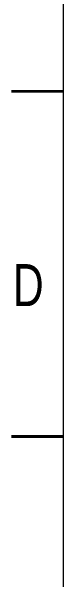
# Model space of a CAD drawing. Header units: inches. Extents: x 21 to 232, y 97 to 184.
# Drawn here: x 20.78 to 22.91, y 133.04 to 156.41 of the extents above; entities that cross this region are included whole.
import ezdxf

# ---------------------------------------------------------------- set-up
doc = ezdxf.new("R2010")
doc.units = ezdxf.units.IN
doc.header["$MEASUREMENT"] = 0
doc.styles.add('SLDTEXTSTYLE0', font='TXT', dxfattribs={"width": 0.75})

msp = doc.modelspace()

# ---------------------------------------------------------------- linework, layer by layer
at = {"color": 7, "linetype": 'Continuous', "lineweight": 18}
msp.add_line((22.909, 99.66), (22.909, 178.207), dxfattribs=at)
at = {"color": 7, "linetype": 'Continuous', "lineweight": 35}
for p, q in [((22.909, 153.112), (20.782, 153.112)), ((20.782, 138.934), (22.909, 138.934)), ((22.909, 138.934), (20.782, 138.934))]:
    msp.add_line(p, q, dxfattribs=at)

# ---------------------------------------------------------------- texts
at = {"color": 7, "linetype": 'Continuous', "lineweight": 0, "insert": (21.471, 146.016), "char_height": 1.729, "attachment_point": 2, "style": 'SLDTEXTSTYLE0'}
msp.add_mtext('D', dxfattribs=at)

doc.saveas('drawing.dxf')
